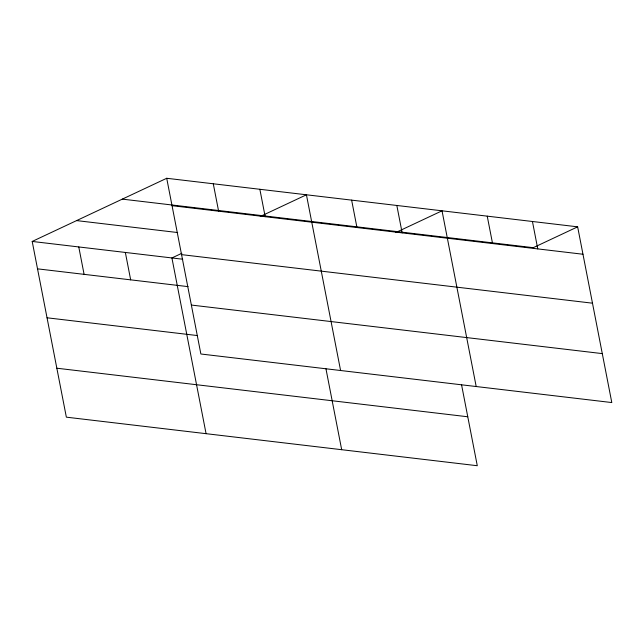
<?xml version="1.0" encoding="UTF-8"?>
<svg xmlns="http://www.w3.org/2000/svg" width="644" height="644" viewBox="0 0 644 644"><rect width="100%" height="100%" fill="white"/><g stroke="black" fill="none" stroke-linecap="round" stroke-linejoin="round"><path stroke-width="0.97" d="M461.555 384.774L477.285 465.725L66.356 417.167L32.2 241.444L166.715 178.275L577.644 226.833L611.8 402.556L200.872 353.999L166.715 178.275M181.882 253.269L171.916 257.946L206.072 433.67M260.248 216.473L306.431 194.786L340.587 370.509M395.851 232.5L442.034 210.813L476.19 386.537M577.644 226.833L533.256 247.682L122.328 199.125M172.045 205.686L582.973 254.243M76.588 220.594L177.663 232.54M181.552 254.63L592.48 303.187M32.2 241.444L182.727 259.226M37.529 268.846L188.056 286.628M191.357 305.055L602.285 353.612M47.044 317.79L197.563 335.58M56.841 368.215L467.769 416.773M532.443 221.496L537.764 248.898M487.234 216.151L492.563 243.561M396.833 205.468L402.162 232.878M351.632 200.131L356.961 227.533M325.945 368.746L341.682 449.697M259.854 189.288L265.183 216.69M213.285 183.782L218.614 211.184M125.347 252.448L130.668 279.85M78.769 246.942L84.098 274.352"/></g></svg>
